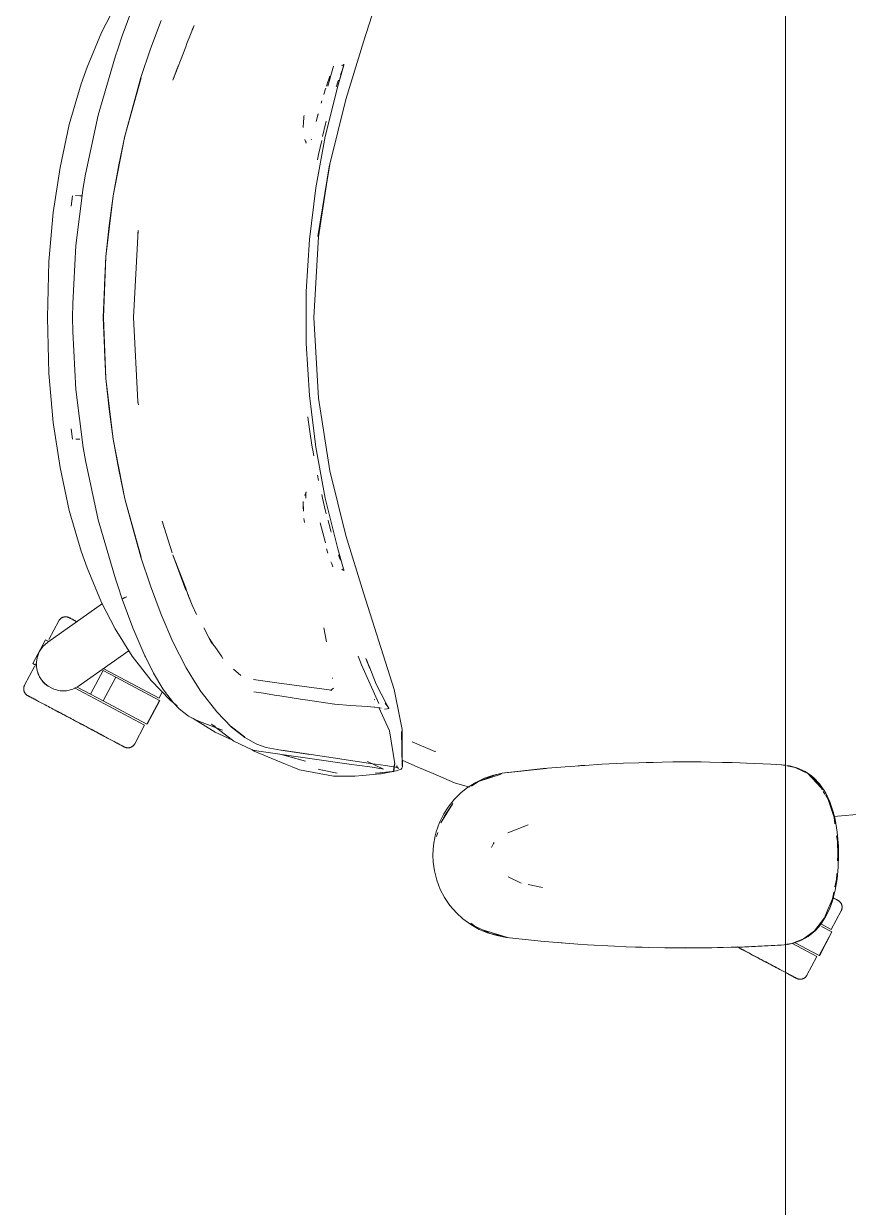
# Model space of a CAD drawing. Header units: millimetres. Extents: x 155927 to 295199, y -4084 to 97293.
# Drawn here: x 221388 to 221818, y 32719 to 33335 of the extents above; entities that cross this region are included whole.
import ezdxf

# ---------------------------------------------------------------- set-up
doc = ezdxf.new("R2010")
doc.units = ezdxf.units.MM
doc.header["$MEASUREMENT"] = 0
doc.layers.add('G-IMPT', color=8, linetype='CONTINUOUS', lineweight=9)
doc.layers.add('I-FURN', color=8, linetype='CONTINUOUS', lineweight=9)

msp = doc.modelspace()

# ---------------------------------------------------------------- linework, layer by layer
at = {"layer": 'G-IMPT'}
for p, q in [((221565.24, 33325.7), (221581.23, 33375.94)), ((221428.76, 33330.58), (221435.86, 33344.36)), ((221439.57, 33328.79), (221445.17, 33343.86)), ((221454.34, 33322.01), (221459.8, 33336.89)), ((221473.31, 33324.93), (221477.03, 33334.26)), ((221477.03, 33334.26), (221476.04, 33332.01)), ((221421.25, 33312.61), (221428.76, 33330.58)), ((221439.57, 33328.79), (221437.23, 33321.97)), ((221556.05, 33295.72), (221565.24, 33325.7)), ((221436.04, 33318.36), (221437.23, 33321.97)), ((221454.34, 33322.01), (221449.34, 33307.1)), ((221465.93, 33305.76), (221472.65, 33323.2)), ((221472.65, 33323.2), (221473.31, 33324.93)), ((221436.04, 33318.36), (221427.1, 33287.53)), ((221551.82, 33302.68), (221555.09, 33313.9)), ((221551.82, 33302.68), (221554.94, 33313.5)), ((221554, 33313.36), (221554.61, 33313.74)), ((221554, 33313.36), (221554.21, 33313.51)), ((221554.89, 33313.21), (221554.94, 33313.5)), ((221555.09, 33313.9), (221554.96, 33314.14)), ((221421.25, 33312.61), (221418.17, 33303.88)), ((221465.93, 33305.76), (221468.66, 33313.19)), ((221546.63, 33302.67), (221549.67, 33313.1)), ((221547.75, 33307.85), (221546.99, 33305.69)), ((221551.82, 33302.68), (221554.89, 33313.21)), ((221553.2, 33308.45), (221553.55, 33309.42)), ((221553.55, 33309.42), (221553.95, 33310.49)), ((221418.17, 33303.88), (221412, 33282.63)), ((221440.95, 33276.6), (221449.34, 33307.1)), ((221440.95, 33276.6), (221449.38, 33307.01)), ((221445.61, 33293.84), (221449.38, 33307.01)), ((221545.28, 33276.36), (221551.82, 33302.68)), ((221545.59, 33301.53), (221545.34, 33300.75)), ((221546.74, 33304.97), (221545.97, 33302.67)), ((221546.74, 33304.97), (221546.99, 33305.69)), ((221551.2, 33302.67), (221551.05, 33302.22)), ((221551.2, 33302.67), (221551.93, 33304.9)), ((221552.22, 33305.7), (221551.93, 33304.9)), ((221543.56, 33294.96), (221543.23, 33293.85)), ((221545.34, 33300.75), (221544.55, 33298.26)), ((221556.05, 33295.72), (221547.74, 33262.04)), ((221445.61, 33293.84), (221440.95, 33276.6)), ((221412, 33282.63), (221407.19, 33260.27)), ((221420.43, 33256.74), (221427.1, 33287.53)), ((221533.96, 33283.11), (221533.86, 33281.74)), ((221533.96, 33283.11), (221534.23, 33286.82)), ((221534.23, 33286.82), (221534.27, 33287.3)), ((221541.65, 33288.17), (221540.66, 33284.31)), ((221541.65, 33288.17), (221541.26, 33286.65)), ((221543.96, 33276.34), (221545.51, 33283.09)), ((221545.51, 33283.09), (221545.85, 33284.38)), ((221434.78, 33245.47), (221440.99, 33276.71)), ((221440.99, 33276.71), (221434.78, 33245.55)), ((221440.95, 33276.6), (221437.88, 33261.58)), ((221533.85, 33281.04), (221533.86, 33281.74)), ((221545.28, 33276.36), (221540.34, 33249.69)), ((221535.39, 33272.95), (221534.7, 33274.9)), ((221535.39, 33272.95), (221535.17, 33274)), ((221538.06, 33274.63), (221538.19, 33274.96)), ((221538.08, 33274.63), (221538.19, 33274.96)), ((221541.8, 33266.95), (221543.5, 33274.37)), ((221541.33, 33264.31), (221541.8, 33266.95)), ((221403.69, 33236.85), (221407.19, 33260.27)), ((221434.78, 33245.47), (221437.88, 33261.58)), ((221547.74, 33262.04), (221541.48, 33224.3)), ((221541.48, 33224.3), (221547.48, 33261.66)), ((221541.74, 33224.13), (221547.48, 33261.66)), ((221419.24, 33249.82), (221420.43, 33256.74)), ((221413.6, 33245.55), (221412.95, 33240.14)), ((221415.36, 33245.59), (221417.45, 33245.51)), ((221415.36, 33245.59), (221415.47, 33245.58)), ((221415.43, 33219.65), (221419.24, 33249.82)), ((221418.69, 33245.47), (221417.45, 33245.51)), ((221430.96, 33213.96), (221434.78, 33245.55)), ((221430.99, 33213.92), (221434.78, 33245.47)), ((221432.83, 33229.99), (221434.78, 33245.47)), ((221540.34, 33249.69), (221537.05, 33222.77)), ((221413.51, 33243.91), (221412.95, 33240.14)), ((221401.43, 33211.28), (221403.69, 33236.85)), ((221432.83, 33229.99), (221430.99, 33213.92)), ((221445.45, 33182.14), (221447.95, 33227.48)), ((221447.95, 33227.48), (221447.72, 33225.87)), ((221447.72, 33225.87), (221447.95, 33227.17)), ((221448, 33227.42), (221447.95, 33227.17)), ((221535.39, 33195.7), (221537.05, 33222.77)), ((221541.74, 33224.13), (221539.39, 33182.14)), ((221413.82, 33189.45), (221415.43, 33219.65)), ((221400.58, 33182.14), (221401.43, 33211.28)), ((221429.62, 33182.14), (221430.96, 33213.96)), ((221430.99, 33213.92), (221429.85, 33182.14)), ((221430.99, 33213.92), (221430.32, 33199.02)), ((221430.32, 33199.02), (221429.85, 33182.14)), ((221535.39, 33168.58), (221535.39, 33195.7)), ((221413.82, 33189.45), (221413.72, 33182.14)), ((221401.43, 33153), (221400.58, 33182.14)), ((221413.82, 33174.83), (221413.72, 33182.14)), ((221430.96, 33150.32), (221429.62, 33182.14)), ((221430.32, 33165.26), (221429.85, 33182.14)), ((221430.99, 33150.36), (221429.85, 33182.14)), ((221445.39, 33182.14), (221447.72, 33138.41)), ((221445.45, 33182.14), (221447.72, 33138.41)), ((221541.74, 33140.15), (221539.39, 33182.14)), ((221413.82, 33174.83), (221415.43, 33144.62)), ((221535.39, 33168.58), (221537.05, 33141.51)), ((221430.32, 33165.26), (221430.99, 33150.36)), ((221403.69, 33127.43), (221401.43, 33153)), ((221430.96, 33150.32), (221434.78, 33118.73)), ((221430.99, 33150.36), (221434.78, 33118.81)), ((221430.99, 33150.36), (221432.83, 33134.29)), ((221415.43, 33144.62), (221419.24, 33114.45)), ((221540.34, 33114.59), (221537.05, 33141.51)), ((221447.72, 33138.41), (221447.98, 33136.63)), ((221447.72, 33138.41), (221447.95, 33137.11)), ((221448, 33136.86), (221447.95, 33137.11)), ((221547.74, 33102.24), (221541.74, 33140.15)), ((221434.78, 33118.81), (221432.83, 33134.29)), ((221536.43, 33128.74), (221536.25, 33130.4)), ((221537.72, 33120.22), (221536.43, 33128.74)), ((221407.19, 33104.01), (221403.69, 33127.43)), ((221413.6, 33118.72), (221412.95, 33124.14)), ((221417.45, 33118.77), (221415.36, 33118.69)), ((221415.36, 33118.69), (221415.47, 33118.69)), ((221440.95, 33087.68), (221434.78, 33118.81)), ((221434.78, 33118.81), (221437.88, 33102.7)), ((221440.95, 33087.68), (221434.78, 33118.73)), ((221537.72, 33120.22), (221538.57, 33114.59)), ((221419.24, 33114.45), (221420.43, 33107.53)), ((221538.57, 33114.59), (221538.82, 33112.97)), ((221539.37, 33110.06), (221538.82, 33112.97)), ((221545.28, 33087.92), (221540.34, 33114.59)), ((221412, 33081.64), (221407.19, 33104.01)), ((221427.1, 33076.74), (221420.43, 33107.53)), ((221440.95, 33087.68), (221437.88, 33102.7)), ((221541.3, 33099.96), (221541.84, 33097.14)), ((221547.74, 33102.24), (221556.05, 33068.55)), ((221535.39, 33091.33), (221534.7, 33089.38)), ((221535.17, 33090.28), (221535.39, 33091.33)), ((221445.61, 33070.44), (221440.95, 33087.68)), ((221440.95, 33087.68), (221449.34, 33057.18)), ((221440.95, 33087.68), (221449.38, 33057.27)), ((221533.85, 33086.27), (221533.94, 33081.21)), ((221533.85, 33086.27), (221533.86, 33083.49)), ((221535.13, 33088.11), (221535.14, 33087.97)), ((221535.17, 33090.28), (221535.14, 33087.97)), ((221543.5, 33089.91), (221543.96, 33087.94)), ((221545.51, 33081.18), (221543.96, 33087.94)), ((221545.28, 33087.92), (221551.82, 33061.6)), ((221418.17, 33060.4), (221412, 33081.64)), ((221533.94, 33081.21), (221533.86, 33083.49)), ((221545.51, 33081.18), (221545.84, 33079.89)), ((221427.1, 33076.74), (221436.04, 33045.92)), ((221460.4, 33076), (221461.48, 33072.56)), ((221460.4, 33076), (221465.66, 33059.51)), ((221534.25, 33077.42), (221534.47, 33075.33)), ((221545.54, 33064.7), (221542.61, 33075.17)), ((221546.81, 33076.17), (221546.76, 33076.35)), ((221547.13, 33075.03), (221546.81, 33076.17)), ((221547.13, 33075.03), (221548.24, 33071.03)), ((221445.61, 33070.44), (221449.38, 33057.27)), ((221548.24, 33071.03), (221548.45, 33070.34)), ((221565.24, 33038.58), (221556.05, 33068.55)), ((221545.98, 33061.61), (221546.71, 33059.4)), ((221551.82, 33061.6), (221554.9, 33051.17)), ((221418.17, 33060.4), (221421.25, 33051.67)), ((221449.34, 33057.18), (221454.34, 33042.27)), ((221465.93, 33058.52), (221472.75, 33040.12)), ((221465.93, 33058.52), (221472.65, 33041.08)), ((221548.7, 33053.85), (221548.32, 33054.86)), ((221552.98, 33056.4), (221552.24, 33058.5)), ((221552.98, 33056.4), (221553.23, 33055.75)), ((221421.25, 33051.67), (221428.76, 33033.69)), ((221548.7, 33053.85), (221549.31, 33052.19)), ((221554, 33050.92), (221554.21, 33050.77)), ((221554, 33050.92), (221554.61, 33050.53)), ((221554.96, 33050.9), (221554.9, 33051.17)), ((221555.04, 33050.61), (221554.96, 33050.9)), ((221555.01, 33050.15), (221555.09, 33050.38)), ((221555.09, 33050.38), (221555.04, 33050.61)), ((221436.04, 33045.92), (221437.23, 33042.31)), ((221439.64, 33035.38), (221437.23, 33042.31)), ((221459.8, 33027.39), (221454.34, 33042.27)), ((221440.87, 33036.16), (221440.04, 33035.78)), ((221440.22, 33035.88), (221440.04, 33035.78)), ((221440.87, 33036.16), (221440.22, 33035.88)), ((221440.87, 33036.16), (221441.93, 33036.59)), ((221440.87, 33036.16), (221441.33, 33036.36)), ((221441.93, 33036.59), (221441.33, 33036.36)), ((221472.65, 33041.08), (221473.31, 33039.35)), ((221476.04, 33032.27), (221473.31, 33039.35)), ((221476.04, 33032.27), (221473.73, 33037.71)), ((221565.24, 33038.58), (221581.23, 32988.34)), ((221435.86, 33019.92), (221428.76, 33033.69)), ((221439.6, 33035.38), (221439.64, 33035.51)), ((221445.17, 33020.42), (221439.6, 33035.38)), ((221439.64, 33035.51), (221440.04, 33035.78)), ((221439.64, 33035.51), (221439.65, 33035.56)), ((221439.64, 33035.51), (221439.64, 33035.38)), ((221440.04, 33035.78), (221439.65, 33035.56)), ((221478.23, 33027.42), (221476.04, 33032.27)), ((221459.8, 33027.39), (221465.98, 33013.16)), ((221444.83, 33005.62), (221435.86, 33019.92)), ((221446.65, 33016.74), (221445.17, 33020.42)), ((221482.1, 33020.38), (221486.29, 33012.27)), ((221544.51, 33020.47), (221545.93, 33013.21)), ((221451.43, 33005.78), (221446.65, 33016.74)), ((221469.37, 33006.43), (221465.98, 33013.16)), ((221484.79, 33015.05), (221487.34, 33011.29)), ((221484.79, 33015.05), (221486.29, 33012.27)), ((221487.34, 33011.29), (221487.74, 33010.71)), ((221444.83, 33005.62), (221454.64, 32993.02)), ((221451.65, 33005.33), (221451.43, 33005.78)), ((221451.43, 33005.78), (221455.95, 32996.73)), ((221451.43, 33005.78), (221455.65, 32997.32)), ((221451.65, 33005.33), (221455.95, 32996.73)), ((221469.37, 33006.43), (221472.94, 32999.64)), ((221487.74, 33010.71), (221491.23, 33005.58)), ((221491.23, 33005.58), (221491.98, 33004.48)), ((221562.51, 33005.74), (221564.25, 33001.16)), ((221476.71, 32993.42), (221472.94, 32999.64)), ((221497.51, 32998.95), (221501.41, 32995.61)), ((221564.25, 33001.16), (221573.17, 32981)), ((221568.55, 32999.52), (221566.53, 33004.42)), ((221566.53, 33004.42), (221568.55, 32999.32)), ((221568.55, 32999.32), (221566.76, 33003.85)), ((221571.8, 32991.05), (221568.55, 32999.52)), ((221464.59, 32982.73), (221454.64, 32993.02)), ((221455.95, 32996.73), (221455.65, 32997.32)), ((221455.95, 32996.73), (221460.69, 32988.73)), ((221476.71, 32993.42), (221480.59, 32987.32)), ((221521.36, 32991.67), (221508, 32993.45)), ((221508, 32993.45), (221508.48, 32993.3)), ((221549.19, 32993.99), (221549.15, 32994.34)), ((221461.55, 32987.44), (221460.69, 32988.73)), ((221466.26, 32981.31), (221461.55, 32987.44)), ((221480.76, 32987.06), (221480.59, 32987.32)), ((221488.78, 32976.63), (221480.76, 32987.06)), ((221513.17, 32986.31), (221508.1, 32987.06)), ((221521.36, 32991.67), (221548.69, 32987.93)), ((221549.55, 32989.04), (221547.98, 32987.8)), ((221548.2, 32987.84), (221548.43, 32987.88)), ((221548.69, 32987.93), (221548.43, 32987.88)), ((221571.8, 32991.05), (221577.08, 32980.95)), ((221581.23, 32988.34), (221585.42, 32967.38)), ((221468.27, 32979.73), (221464.59, 32982.73)), ((221466.26, 32981.31), (221469.16, 32978.28)), ((221513.17, 32986.31), (221520.01, 32985.25)), ((221520.01, 32985.25), (221521.67, 32984.99)), ((221533.44, 32983.12), (221521.67, 32984.99)), ((221534.99, 32982.87), (221533.44, 32983.12)), ((221550.21, 32980.67), (221534.99, 32982.87)), ((221550.21, 32980.67), (221550.29, 32980.65)), ((221550.29, 32980.65), (221558.53, 32980.04)), ((221570.8, 32983.17), (221571.23, 32982.9)), ((221578.43, 32978.49), (221576.59, 32981.19)), ((221578.43, 32978.49), (221577.08, 32980.95)), ((221474.02, 32974.42), (221469.16, 32978.28)), ((221475.16, 32973.81), (221474.02, 32974.42)), ((221496.51, 32968.72), (221488.78, 32976.63)), ((221567.37, 32979.4), (221558.53, 32980.04)), ((221567.37, 32979.4), (221570.78, 32979.15)), ((221571.15, 32979.11), (221570.78, 32979.15)), ((221571.15, 32979.11), (221573.61, 32978.82)), ((221578.79, 32966.68), (221573.21, 32978.97)), ((221573.61, 32978.82), (221573.68, 32978.8)), ((221574.45, 32978.52), (221573.68, 32978.8)), ((221576.19, 32978.05), (221577.71, 32978.21)), ((221577.71, 32978.21), (221578.4, 32978.36)), ((221578.4, 32978.36), (221578.43, 32978.49)), ((221578.43, 32978.49), (221578.46, 32978.66)), ((221475.16, 32973.81), (221477.6, 32972.63)), ((221476.52, 32973.11), (221475.75, 32973.61)), ((221476.52, 32973.11), (221487.96, 32965.99)), ((221477.6, 32972.63), (221479.82, 32971.56)), ((221491.73, 32967.05), (221479.82, 32971.56)), ((221486.07, 32970.28), (221497.73, 32961.37)), ((221486.07, 32970.28), (221488.03, 32969.17)), ((221503.25, 32963.63), (221496.3, 32969.03)), ((221496.3, 32969.03), (221499.88, 32966.22)), ((221496.51, 32968.72), (221503.48, 32963.31)), ((221487.96, 32965.99), (221496.59, 32962.01)), ((221503.25, 32963.63), (221499.88, 32966.22)), ((221503.48, 32963.31), (221509.31, 32960.02)), ((221578.79, 32966.68), (221581.51, 32949.64)), ((221584.98, 32966.49), (221585.56, 32948.05)), ((221584.98, 32966.49), (221585.46, 32948.51)), ((221585.42, 32967.38), (221585.46, 32948.51)), ((221497.73, 32961.37), (221504.3, 32958.3)), ((221504.3, 32958.3), (221507.67, 32956.73)), ((221507.05, 32957.02), (221508.22, 32956.25)), ((221510.66, 32956.09), (221507.67, 32956.73)), ((221508.22, 32956.25), (221524.67, 32949.45)), ((221509.74, 32959.8), (221509.31, 32960.02)), ((221509.74, 32959.8), (221514.53, 32958.05)), ((221557.87, 32949.41), (221510.66, 32956.09)), ((221514.53, 32958.05), (221522.2, 32956.75)), ((221537.36, 32954.45), (221522.2, 32956.75)), ((221537.36, 32954.45), (221522.77, 32956.68)), ((221537.96, 32954.36), (221522.77, 32956.68)), ((221590.56, 32960.95), (221602.42, 32956.03)), ((221602.69, 32955.92), (221602.42, 32956.03)), ((221535.08, 32950.96), (221523.09, 32954.21)), ((221535.08, 32950.96), (221523.19, 32954.32)), ((221537.96, 32954.36), (221568.84, 32949.8)), ((221567.29, 32950.79), (221575.72, 32946.78)), ((221568.84, 32949.8), (221576.69, 32948.69)), ((221580.82, 32946.05), (221581.51, 32949.64)), ((221580.82, 32946.05), (221581.44, 32949.6)), ((221581.44, 32949.6), (221581.06, 32945.64)), ((221593.63, 32947.92), (221585.46, 32951.49)), ((221700.72, 32949.89), (221689.41, 32949.35)), ((221700.72, 32949.89), (221708.6, 32950.18)), ((221720.9, 32950.48), (221708.6, 32950.18)), ((221712.47, 32950.26), (221714.13, 32950.34)), ((221714.13, 32950.34), (221716.2, 32950.34)), ((221720.9, 32950.48), (221726.37, 32950.55)), ((221741.09, 32950.56), (221726.37, 32950.55)), ((221745.6, 32950.5), (221741.09, 32950.56)), ((221745.6, 32950.5), (221761.27, 32950.13)), ((221752.32, 32950.33), (221754.54, 32950.33)), ((221757.22, 32950.21), (221754.54, 32950.33)), ((221761.27, 32950.13), (221764.81, 32950)), ((221777.37, 32949.39), (221764.81, 32950)), ((221524.67, 32949.45), (221528.04, 32948.06)), ((221531.9, 32946.47), (221528.04, 32948.06)), ((221549.6, 32943.23), (221531.9, 32946.47)), ((221542.15, 32946.68), (221541.58, 32946.84)), ((221551.46, 32944.64), (221542.15, 32946.68)), ((221557.87, 32949.41), (221568.54, 32947.97)), ((221564.69, 32943.54), (221560.73, 32943.2)), ((221564.69, 32943.54), (221574.01, 32944.35)), ((221569.83, 32947.76), (221568.54, 32947.97)), ((221574.86, 32946.93), (221569.83, 32947.76)), ((221573.84, 32944.87), (221571.25, 32944.65)), ((221573.84, 32944.87), (221578.53, 32945.38)), ((221574.01, 32944.35), (221574.48, 32944.39)), ((221578.73, 32945.2), (221574.48, 32944.39)), ((221575.72, 32946.78), (221574.86, 32946.93)), ((221582.96, 32947.58), (221576.69, 32948.69)), ((221579.15, 32945.46), (221578.53, 32945.38)), ((221578.73, 32945.2), (221581.06, 32945.64)), ((221579.15, 32945.46), (221582.42, 32945.99)), ((221582.34, 32947.75), (221583.44, 32947.19)), ((221582.34, 32947.75), (221582.96, 32947.58)), ((221582.42, 32945.99), (221584.29, 32946.54)), ((221582.61, 32948.13), (221582.53, 32948.63)), ((221582.61, 32948.13), (221582.93, 32947.59)), ((221582.93, 32947.59), (221583.44, 32947.19)), ((221584.82, 32946.87), (221584.29, 32946.54)), ((221584.82, 32946.87), (221585.2, 32947.36)), ((221585.59, 32947.93), (221585.2, 32947.36)), ((221585.59, 32947.93), (221585.4, 32948.8)), ((221585.4, 32948.8), (221585.43, 32948.69)), ((221585.46, 32948.51), (221585.43, 32948.69)), ((221585.56, 32948.05), (221585.46, 32948.51)), ((221601.46, 32944.5), (221593.63, 32947.92)), ((221612.58, 32939.64), (221601.46, 32944.5)), ((221625.07, 32940.32), (221636.92, 32944.14)), ((221634.29, 32943.93), (221626.11, 32940.73)), ((221627.77, 32941.22), (221636.92, 32944.14)), ((221628.32, 32942.12), (221632.46, 32943.57)), ((221637.42, 32944.72), (221632.46, 32943.57)), ((221637.34, 32944.51), (221634.29, 32943.93)), ((221637.42, 32944.72), (221660.37, 32947.18)), ((221637.42, 32944.72), (221658.86, 32947.07)), ((221637.42, 32944.72), (221640.24, 32945.05)), ((221660.37, 32947.18), (221640.24, 32945.05)), ((221658.86, 32947.07), (221670.25, 32948.06)), ((221680.54, 32948.79), (221670.25, 32948.06)), ((221678.5, 32948.65), (221677.08, 32948.52)), ((221678.5, 32948.65), (221680.4, 32948.74)), ((221680.54, 32948.79), (221689.41, 32949.35)), ((221777.37, 32949.39), (221783.04, 32949.1)), ((221785.11, 32948.67), (221782.81, 32949.1)), ((221783.04, 32949.1), (221785.11, 32948.84)), ((221785.74, 32948.77), (221787.05, 32948.6)), ((221790.16, 32947.73), (221785.74, 32948.56)), ((221787.05, 32948.6), (221791, 32947.54)), ((221794.42, 32945.63), (221790.16, 32947.73)), ((221795.33, 32945.55), (221791, 32947.54)), ((221794.42, 32945.63), (221796.65, 32944.53)), ((221795.33, 32945.55), (221798.55, 32943.35)), ((221796.65, 32944.53), (221799.07, 32942.29)), ((221803.56, 32937.13), (221796.65, 32944.53)), ((221802.36, 32939.22), (221796.65, 32944.53)), ((221799.87, 32942.21), (221798.55, 32943.35)), ((221549.6, 32943.23), (221556.56, 32943.2)), ((221560.73, 32943.2), (221556.56, 32943.2)), ((221612.58, 32939.64), (221620.4, 32937.39)), ((221616.11, 32934.58), (221619.42, 32937.2)), ((221623.74, 32939.93), (221619.42, 32937.2)), ((221625.07, 32940.32), (221621.49, 32937.9)), ((221623.74, 32939.93), (221628.32, 32942.12)), ((221625.07, 32940.32), (221627.77, 32941.22)), ((221802.14, 32938.76), (221799.07, 32942.29)), ((221799.87, 32942.21), (221802.73, 32939.17)), ((221803.56, 32937.13), (221802.28, 32938.6)), ((221804.25, 32936.07), (221802.36, 32939.22)), ((221802.73, 32939.17), (221805.18, 32935.71)), ((221612.51, 32931.03), (221609.32, 32927.05)), ((221612.51, 32931.03), (221616.11, 32934.58)), ((221805.58, 32933.84), (221804.75, 32935.22)), ((221805.98, 32934.34), (221805.18, 32935.71)), ((221807.33, 32930.92), (221805.86, 32933.37)), ((221808.19, 32929.7), (221805.98, 32934.34)), ((221605.46, 32918.9), (221611.78, 32928.85)), ((221607.05, 32923.5), (221609.32, 32927.05)), ((221607.62, 32922.57), (221611.78, 32928.85)), ((221810.36, 32921.53), (221807.33, 32930.92)), ((221809.93, 32924.61), (221808.19, 32929.7)), ((221604.81, 32918.99), (221603.1, 32914.22)), ((221604.81, 32918.99), (221607.05, 32923.5)), ((221605.46, 32918.9), (221607.62, 32922.57)), ((221809.93, 32924.61), (221810.91, 32920.69)), ((221810.22, 32922.15), (221826.1, 32923.59)), ((221810.82, 32918.24), (221810.36, 32921.53)), ((221810.91, 32920.69), (221812.02, 32913.93)), ((221602.53, 32912.09), (221603.1, 32914.22)), ((221603.9, 32913.78), (221603.28, 32911.75)), ((221650.94, 32917.82), (221640.51, 32913.68)), ((221812.6, 32906.61), (221812.02, 32913.93)), ((221601.36, 32902.1), (221601.65, 32907.14)), ((221601.65, 32907.14), (221602.53, 32912.09)), ((221631.97, 32905.93), (221632.99, 32908.15)), ((221632.99, 32908.15), (221632.94, 32908.07)), ((221632.99, 32908.15), (221633.28, 32908.6)), ((221812.08, 32909.27), (221811.69, 32912.05)), ((221812.08, 32909.27), (221812.31, 32902.1)), ((221812.6, 32906.61), (221812.69, 32902.1)), ((221601.36, 32902.1), (221601.53, 32898.26)), ((221812.12, 32898.99), (221812.31, 32902.1)), ((221812.69, 32902.1), (221812.51, 32895.77)), ((221602.18, 32893.74), (221601.53, 32898.26)), ((221811.94, 32889.62), (221812.51, 32895.77)), ((221602.18, 32893.74), (221603.44, 32888.88)), ((221605.27, 32884.16), (221603.44, 32888.88)), ((221640.61, 32890.73), (221647.39, 32887.46)), ((221810.76, 32885.53), (221811.53, 32889.28)), ((221811.94, 32889.62), (221810.94, 32883.68)), ((221811.53, 32889.28), (221811.72, 32892.48)), ((221607.46, 32880), (221605.27, 32884.16)), ((221658.44, 32885.12), (221651, 32886.69)), ((221809.49, 32879.32), (221810.2, 32882.78)), ((221809.51, 32878.2), (221810.94, 32883.68)), ((221607.46, 32880), (221610.29, 32875.83)), ((221610.29, 32875.83), (221613.62, 32872)), ((221809.49, 32879.32), (221807.16, 32873.69)), ((221809.51, 32878.2), (221807.93, 32873.87)), ((221617.05, 32868.83), (221613.62, 32872)), ((221800.1, 32862.51), (221805.32, 32869.3)), ((221805.94, 32869.8), (221803.29, 32865.75)), ((221805.32, 32869.3), (221807.16, 32873.69)), ((221805.94, 32869.8), (221807.93, 32873.87)), ((221617.05, 32868.83), (221621.14, 32865.84)), ((221621.09, 32866.53), (221623.2, 32864.93)), ((221625.58, 32863.32), (221621.14, 32865.84)), ((221631.27, 32861.2), (221623.2, 32864.93)), ((221625.58, 32863.32), (221629.82, 32861.51)), ((221803.29, 32865.75), (221800.62, 32862.71)), ((221640.24, 32859.15), (221627.77, 32862.98)), ((221627.77, 32862.98), (221636.92, 32860.07)), ((221629.82, 32861.51), (221634.68, 32860.05)), ((221631.27, 32861.2), (221639.67, 32859.28)), ((221639.72, 32859.15), (221634.68, 32860.05)), ((221640.24, 32859.15), (221636.92, 32860.07)), ((221657.65, 32857.25), (221639.72, 32859.15)), ((221661.78, 32856.9), (221657.65, 32857.25)), ((221788.28, 32855.93), (221794.48, 32858.34)), ((221793.45, 32857.67), (221789.81, 32856.28)), ((221793.45, 32857.67), (221796.88, 32859.63)), ((221794.48, 32858.34), (221800.1, 32862.51)), ((221796.88, 32859.63), (221800.62, 32862.71)), ((221676.84, 32855.65), (221661.78, 32856.9)), ((221668.65, 32856.3), (221666.98, 32856.47)), ((221676.84, 32855.65), (221681.92, 32855.33)), ((221681.92, 32855.33), (221696.06, 32854.52)), ((221702.09, 32854.26), (221696.06, 32854.52)), ((221702.09, 32854.26), (221713.85, 32853.88)), ((221706.97, 32854.12), (221708.91, 32854.01)), ((221708.91, 32854.01), (221710.4, 32854)), ((221722.26, 32853.71), (221713.85, 32853.88)), ((221722.26, 32853.71), (221752.28, 32853.83)), ((221722.26, 32853.71), (221742.45, 32853.66)), ((221722.26, 32853.71), (221733.06, 32853.62)), ((221752.28, 32853.83), (221733.06, 32853.62)), ((221742.45, 32853.66), (221763.84, 32854.17)), ((221742.45, 32853.66), (221762.64, 32854.13)), ((221742.45, 32853.66), (221752.28, 32853.83)), ((221742.45, 32853.7), (221744.49, 32853.68)), ((221744.49, 32853.68), (221746.69, 32853.77)), ((221752.28, 32853.83), (221763.84, 32854.17)), ((221762.64, 32854.13), (221784.42, 32855.22)), ((221762.64, 32854.13), (221782.81, 32855.1)), ((221763.84, 32854.17), (221762.64, 32854.13)), ((221763.84, 32854.17), (221784.42, 32855.22)), ((221784.42, 32855.22), (221782.81, 32855.1)), ((221784.42, 32855.22), (221786.07, 32855.47)), ((221788.28, 32855.93), (221785.74, 32855.55)), ((221788.46, 32855.91), (221786.07, 32855.47)), ((221788.46, 32855.91), (221789.81, 32856.28))]:
    msp.add_line(p, q, dxfattribs=at)
at = {"layer": 'I-FURN'}
for p, q in [((221785.11, 34226.57), (221785.11, 32626.57)), ((221785.11, 32626.57), (221785.11, 34226.57)), ((221400.8, 33013), (221429.39, 33033.02)), ((221406.54, 33024.05), (221401.39, 33014.36)), ((221406.54, 33024.05), (221406.62, 33024.19)), ((221406.62, 33024.19), (221406.7, 33024.32)), ((221406.7, 33024.32), (221406.79, 33024.46)), ((221406.79, 33024.46), (221406.89, 33024.59)), ((221406.89, 33024.59), (221406.99, 33024.72)), ((221406.99, 33024.72), (221407.09, 33024.84)), ((221407.09, 33024.84), (221407.2, 33024.96)), ((221407.2, 33024.96), (221407.32, 33025.07)), ((221407.32, 33025.07), (221407.43, 33025.18)), ((221407.43, 33025.18), (221407.56, 33025.28)), ((221407.56, 33025.28), (221407.68, 33025.38)), ((221407.68, 33025.38), (221407.82, 33025.48)), ((221407.82, 33025.48), (221407.95, 33025.56)), ((221407.95, 33025.56), (221408.09, 33025.65)), ((221408.09, 33025.65), (221408.23, 33025.73)), ((221408.23, 33025.73), (221408.37, 33025.8)), ((221408.37, 33025.8), (221408.52, 33025.86)), ((221408.52, 33025.86), (221408.67, 33025.92)), ((221408.67, 33025.92), (221408.82, 33025.98)), ((221408.82, 33025.98), (221408.98, 33026.03)), ((221408.98, 33026.03), (221409.13, 33026.07)), ((221409.13, 33026.07), (221409.29, 33026.1)), ((221409.29, 33026.1), (221409.45, 33026.13)), ((221409.45, 33026.13), (221409.61, 33026.15)), ((221409.61, 33026.15), (221409.77, 33026.17)), ((221409.77, 33026.17), (221409.93, 33026.18)), ((221409.93, 33026.18), (221410.09, 33026.18)), ((221410.09, 33026.18), (221410.25, 33026.18)), ((221410.25, 33026.18), (221410.41, 33026.17)), ((221410.41, 33026.17), (221410.57, 33026.16)), ((221410.57, 33026.16), (221410.73, 33026.13)), ((221410.73, 33026.13), (221410.89, 33026.11)), ((221410.89, 33026.11), (221411.05, 33026.07)), ((221411.05, 33026.07), (221411.2, 33026.03)), ((221411.2, 33026.03), (221411.36, 33025.98)), ((221411.36, 33025.98), (221411.51, 33025.93)), ((221411.51, 33025.93), (221411.66, 33025.87)), ((221411.66, 33025.87), (221411.81, 33025.8)), ((221411.81, 33025.8), (221411.95, 33025.73)), ((221411.95, 33025.73), (221411.99, 33025.71)), ((221411.99, 33025.71), (221412.01, 33025.7)), ((221412, 33025.71), (221411.99, 33025.71)), ((221412.04, 33025.69), (221412, 33025.71)), ((221412.01, 33025.7), (221412.07, 33025.67)), ((221412.12, 33025.64), (221412.04, 33025.69)), ((221412.07, 33025.67), (221412.17, 33025.62)), ((221412.24, 33025.58), (221412.12, 33025.64)), ((221412.17, 33025.62), (221412.31, 33025.54)), ((221412.4, 33025.49), (221412.24, 33025.58)), ((221412.31, 33025.54), (221412.49, 33025.45)), ((221412.6, 33025.39), (221412.4, 33025.49)), ((221412.49, 33025.45), (221412.71, 33025.33)), ((221412.85, 33025.26), (221412.6, 33025.39)), ((221412.71, 33025.33), (221412.97, 33025.19)), ((221413.12, 33025.11), (221412.85, 33025.26)), ((221412.97, 33025.19), (221413.27, 33025.03)), ((221413.44, 33024.94), (221413.12, 33025.11)), ((221413.27, 33025.03), (221413.6, 33024.86)), ((221413.8, 33024.75), (221413.44, 33024.94)), ((221413.6, 33024.86), (221413.97, 33024.66)), ((221414.19, 33024.54), (221413.8, 33024.75)), ((221413.97, 33024.66), (221414.38, 33024.44)), ((221414.62, 33024.31), (221414.19, 33024.54)), ((221414.38, 33024.44), (221414.83, 33024.2)), ((221415.09, 33024.07), (221414.62, 33024.31)), ((221414.83, 33024.2), (221415.31, 33023.95)), ((221415.59, 33023.8), (221415.09, 33024.07)), ((221415.31, 33023.95), (221415.83, 33023.67)), ((221416.12, 33023.52), (221415.59, 33023.8)), ((221399.64, 33014.16), (221393.07, 33001.8)), ((221398.29, 33010.75), (221400.8, 33013)), ((221399.64, 33014.16), (221401.03, 33013.42)), ((221401.03, 33013.42), (221400.95, 33013.46)), ((221395.22, 33004.79), (221396.39, 33007.96)), ((221396.39, 33007.96), (221398.29, 33010.75)), ((221443.28, 33008.58), (221416.85, 32990.07)), ((221393.88, 33000.23), (221388.73, 32990.55)), ((221394.46, 33001.06), (221393.07, 33001.8)), ((221393.88, 33000.23), (221394.25, 33000.03)), ((221394.38, 33001.1), (221394.46, 33001.06)), ((221394.46, 33001.06), (221394.86, 33001.81)), ((221394.83, 33001.44), (221395.22, 33004.79)), ((221395.26, 32998.1), (221394.83, 33001.44)), ((221430.09, 32999.1), (221458.78, 32983.85)), ((221396.48, 32994.95), (221395.26, 32998.1)), ((221398.41, 32992.19), (221396.48, 32994.95)), ((221396.96, 32994.11), (221399.25, 32991.33)), ((221429.62, 32998.22), (221423.04, 32985.86)), ((221429.62, 32998.22), (221436.26, 32994.69)), ((221436.26, 32994.69), (221429.68, 32982.33)), ((221436.26, 32994.69), (221458.97, 32982.61)), ((221388.26, 32988.81), (221388.27, 32988.97)), ((221388.26, 32988.65), (221388.26, 32988.81)), ((221388.26, 32988.49), (221388.26, 32988.65)), ((221388.27, 32988.33), (221388.26, 32988.49)), ((221388.27, 32988.97), (221388.28, 32989.13)), ((221388.29, 32988.16), (221388.27, 32988.33)), ((221388.28, 32989.13), (221388.31, 32989.29)), ((221388.31, 32988.01), (221388.29, 32988.16)), ((221388.31, 32989.29), (221388.34, 32989.45)), ((221388.34, 32987.85), (221388.31, 32988.01)), ((221388.34, 32989.45), (221388.37, 32989.61)), ((221388.37, 32987.69), (221388.34, 32987.85)), ((221388.37, 32989.61), (221388.41, 32989.76)), ((221388.42, 32987.53), (221388.37, 32987.69)), ((221388.41, 32989.76), (221388.46, 32989.92)), ((221388.46, 32987.38), (221388.42, 32987.53)), ((221388.46, 32989.92), (221388.51, 32990.07)), ((221388.52, 32987.23), (221388.46, 32987.38)), ((221388.51, 32990.07), (221388.57, 32990.22)), ((221388.58, 32987.08), (221388.52, 32987.23)), ((221388.57, 32990.22), (221388.64, 32990.36)), ((221388.64, 32986.93), (221388.58, 32987.08)), ((221388.64, 32990.36), (221388.71, 32990.51)), ((221388.72, 32986.79), (221388.64, 32986.93)), ((221388.71, 32990.51), (221388.73, 32990.55)), ((221388.79, 32986.65), (221388.72, 32986.79)), ((221388.88, 32986.51), (221388.79, 32986.65)), ((221388.97, 32986.37), (221388.88, 32986.51)), ((221400.95, 32989.97), (221398.41, 32992.19)), ((221399.25, 32991.33), (221400.67, 32990.17)), ((221403.95, 32988.42), (221400.95, 32989.97)), ((221407.23, 32987.63), (221403.95, 32988.42)), ((221410.6, 32987.66), (221407.23, 32987.63)), ((221413.87, 32988.49), (221410.6, 32987.66)), ((221416.85, 32990.07), (221413.87, 32988.49)), ((221414.66, 32989.18), (221451.27, 32969.72)), ((221423.04, 32985.86), (221416.14, 32989.53)), ((221458.78, 32983.85), (221460.46, 32987)), ((221389.06, 32986.24), (221388.97, 32986.37)), ((221389.16, 32986.12), (221389.06, 32986.24)), ((221389.26, 32985.99), (221389.16, 32986.12)), ((221389.37, 32985.87), (221389.26, 32985.99)), ((221389.48, 32985.76), (221389.37, 32985.87)), ((221389.6, 32985.65), (221389.48, 32985.76)), ((221389.73, 32985.54), (221389.6, 32985.65)), ((221389.85, 32985.44), (221389.73, 32985.54)), ((221389.98, 32985.35), (221389.85, 32985.44)), ((221390.12, 32985.26), (221389.98, 32985.35)), ((221390.25, 32985.18), (221390.12, 32985.26)), ((221390.39, 32985.1), (221390.25, 32985.18)), ((221390.4, 32985.09), (221390.39, 32985.1)), ((221390.39, 32985.1), (221390.41, 32985.09)), ((221390.44, 32985.07), (221390.4, 32985.09)), ((221390.41, 32985.09), (221390.48, 32985.05)), ((221390.52, 32985.03), (221390.44, 32985.07)), ((221390.48, 32985.05), (221390.58, 32985)), ((221390.65, 32984.96), (221390.52, 32985.03)), ((221390.58, 32985), (221390.72, 32984.93)), ((221390.81, 32984.88), (221390.65, 32984.96)), ((221390.72, 32984.93), (221390.9, 32984.83)), ((221391.01, 32984.77), (221390.81, 32984.88)), ((221390.9, 32984.83), (221391.12, 32984.71)), ((221391.25, 32984.64), (221391.01, 32984.77)), ((221391.12, 32984.71), (221391.37, 32984.58)), ((221391.53, 32984.49), (221391.25, 32984.64)), ((221391.37, 32984.58), (221391.67, 32984.42)), ((221391.85, 32984.33), (221391.53, 32984.49)), ((221391.67, 32984.42), (221392.01, 32984.24)), ((221392.2, 32984.14), (221391.85, 32984.33)), ((221392.01, 32984.24), (221392.38, 32984.04)), ((221392.6, 32983.93), (221392.2, 32984.14)), ((221392.38, 32984.04), (221392.79, 32983.82)), ((221393.03, 32983.7), (221392.6, 32983.93)), ((221392.79, 32983.82), (221393.24, 32983.59)), ((221393.49, 32983.45), (221393.03, 32983.7)), ((221393.24, 32983.59), (221393.72, 32983.33)), ((221393.99, 32983.18), (221393.49, 32983.45)), ((221393.72, 32983.33), (221394.23, 32983.06)), ((221394.53, 32982.9), (221393.99, 32983.18)), ((221394.23, 32983.06), (221394.79, 32982.76)), ((221395.1, 32982.6), (221394.53, 32982.9)), ((221394.79, 32982.76), (221395.37, 32982.45)), ((221395.37, 32982.45), (221395.99, 32982.12)), ((221395.99, 32982.12), (221396.63, 32981.78)), ((221396.63, 32981.78), (221397.31, 32981.42)), ((221397.31, 32981.42), (221398.02, 32981.04)), ((221398.02, 32981.04), (221398.75, 32980.65)), ((221398.75, 32980.65), (221399.52, 32980.25)), ((221429.68, 32982.33), (221423.04, 32985.86)), ((221452.39, 32970.25), (221429.68, 32982.33)), ((221458.97, 32982.61), (221452.39, 32970.25)), ((221452.56, 32970.16), (221459.14, 32982.52)), ((221399.52, 32980.25), (221400.3, 32979.83)), ((221400.3, 32979.83), (221401.12, 32979.4)), ((221401.12, 32979.4), (221401.95, 32978.95)), ((221401.95, 32978.95), (221402.81, 32978.5)), ((221402.81, 32978.5), (221403.68, 32978.03)), ((221403.68, 32978.03), (221404.58, 32977.55)), ((221405.07, 32977.29), (221404.17, 32977.78)), ((221404.58, 32977.55), (221405.49, 32977.07)), ((221405.99, 32976.8), (221405.07, 32977.29)), ((221405.49, 32977.07), (221406.42, 32976.57)), ((221406.93, 32976.3), (221405.99, 32976.8)), ((221406.42, 32976.57), (221407.37, 32976.07)), ((221407.88, 32975.8), (221406.93, 32976.3)), ((221407.37, 32976.07), (221408.32, 32975.56)), ((221408.85, 32975.29), (221407.88, 32975.8)), ((221408.32, 32975.56), (221409.29, 32975.05)), ((221409.82, 32974.77), (221408.85, 32975.29)), ((221409.29, 32975.05), (221410.27, 32974.53)), ((221410.8, 32974.25), (221409.82, 32974.77)), ((221410.27, 32974.53), (221411.26, 32974)), ((221411.8, 32973.72), (221410.8, 32974.25)), ((221411.26, 32974), (221412.25, 32973.47)), ((221412.79, 32973.19), (221411.8, 32973.72)), ((221412.25, 32973.47), (221413.25, 32972.94)), ((221413.79, 32972.66), (221412.79, 32973.19)), ((221413.25, 32972.94), (221414.26, 32972.41)), ((221414.8, 32972.12), (221413.79, 32972.66)), ((221414.26, 32972.41), (221415.26, 32971.88)), ((221415.8, 32971.59), (221414.8, 32972.12)), ((221415.26, 32971.88), (221416.27, 32971.34)), ((221416.81, 32971.05), (221415.8, 32971.59)), ((221416.27, 32971.34), (221417.27, 32970.81)), ((221417.81, 32970.52), (221416.81, 32971.05)), ((221417.27, 32970.81), (221418.27, 32970.27)), ((221418.81, 32969.99), (221417.81, 32970.52)), ((221418.27, 32970.27), (221419.27, 32969.74)), ((221419.8, 32969.46), (221418.81, 32969.99)), ((221419.27, 32969.74), (221420.26, 32969.22)), ((221420.79, 32968.94), (221419.8, 32969.46)), ((221420.26, 32969.22), (221421.24, 32968.69)), ((221421.77, 32968.41), (221420.79, 32968.94)), ((221421.24, 32968.69), (221422.22, 32968.18)), ((221422.74, 32967.9), (221421.77, 32968.41)), ((221422.22, 32968.18), (221423.18, 32967.66)), ((221446.12, 32960.03), (221451.27, 32969.72)), ((221423.7, 32967.39), (221422.74, 32967.9)), ((221423.18, 32967.66), (221424.13, 32967.16)), ((221424.64, 32966.89), (221423.7, 32967.39)), ((221424.13, 32967.16), (221425.07, 32966.66)), ((221425.57, 32966.39), (221424.64, 32966.89)), ((221425.07, 32966.66), (221425.99, 32966.17)), ((221426.48, 32965.91), (221425.57, 32966.39)), ((221425.99, 32966.17), (221426.9, 32965.69)), ((221427.38, 32965.43), (221426.48, 32965.91)), ((221426.9, 32965.69), (221427.79, 32965.22)), ((221428.26, 32964.97), (221427.38, 32965.43)), ((221427.79, 32965.22), (221428.65, 32964.75)), ((221429.11, 32964.51), (221428.26, 32964.97)), ((221428.65, 32964.75), (221429.5, 32964.3)), ((221429.95, 32964.07), (221429.11, 32964.51)), ((221429.5, 32964.3), (221430.33, 32963.87)), ((221430.33, 32963.87), (221431.13, 32963.44)), ((221431.13, 32963.44), (221431.9, 32963.03)), ((221431.9, 32963.03), (221432.65, 32962.63)), ((221432.65, 32962.63), (221433.37, 32962.24)), ((221433.37, 32962.24), (221434.07, 32961.88)), ((221434.07, 32961.88), (221434.73, 32961.52)), ((221434.73, 32961.52), (221435.37, 32961.19)), ((221435.37, 32961.19), (221435.97, 32960.87)), ((221436.28, 32960.7), (221435.69, 32961.01)), ((221435.97, 32960.87), (221436.54, 32960.56)), ((221436.83, 32960.41), (221436.28, 32960.7)), ((221436.54, 32960.56), (221437.07, 32960.28)), ((221437.35, 32960.13), (221436.83, 32960.41)), ((221437.07, 32960.28), (221437.57, 32960.01)), ((221437.83, 32959.88), (221437.35, 32960.13)), ((221437.57, 32960.01), (221438.04, 32959.76)), ((221438.27, 32959.64), (221437.83, 32959.88)), ((221438.04, 32959.76), (221438.47, 32959.54)), ((221438.68, 32959.42), (221438.27, 32959.64)), ((221438.47, 32959.54), (221438.86, 32959.33)), ((221439.06, 32959.22), (221438.68, 32959.42)), ((221438.86, 32959.33), (221439.22, 32959.14)), ((221439.39, 32959.04), (221439.06, 32959.22)), ((221439.22, 32959.14), (221439.53, 32958.97)), ((221439.69, 32958.89), (221439.39, 32959.04)), ((221439.53, 32958.97), (221439.81, 32958.82)), ((221439.95, 32958.75), (221439.69, 32958.89)), ((221439.81, 32958.82), (221440.05, 32958.69)), ((221440.17, 32958.63), (221439.95, 32958.75)), ((221440.05, 32958.69), (221440.26, 32958.59)), ((221440.35, 32958.54), (221440.17, 32958.63)), ((221440.26, 32958.59), (221440.42, 32958.5)), ((221440.49, 32958.46), (221440.35, 32958.54)), ((221440.42, 32958.5), (221440.54, 32958.43)), ((221440.59, 32958.41), (221440.49, 32958.46)), ((221440.54, 32958.43), (221440.62, 32958.39)), ((221440.65, 32958.38), (221440.59, 32958.41)), ((221440.62, 32958.39), (221440.66, 32958.37)), ((221440.67, 32958.37), (221440.65, 32958.38)), ((221440.66, 32958.37), (221440.67, 32958.37)), ((221440.71, 32958.35), (221440.67, 32958.37)), ((221440.85, 32958.27), (221440.71, 32958.35)), ((221441, 32958.21), (221440.85, 32958.27)), ((221441.15, 32958.15), (221441, 32958.21)), ((221441.3, 32958.1), (221441.15, 32958.15)), ((221441.46, 32958.05), (221441.3, 32958.1)), ((221441.61, 32958.01), (221441.46, 32958.05)), ((221441.77, 32957.97), (221441.61, 32958.01)), ((221441.93, 32957.94), (221441.77, 32957.97)), ((221442.09, 32957.92), (221441.93, 32957.94)), ((221442.25, 32957.91), (221442.09, 32957.92)), ((221442.41, 32957.9), (221442.25, 32957.91)), ((221442.57, 32957.89), (221442.41, 32957.9)), ((221442.73, 32957.9), (221442.57, 32957.89)), ((221442.89, 32957.91), (221442.73, 32957.9)), ((221443.05, 32957.92), (221442.89, 32957.91)), ((221443.21, 32957.95), (221443.05, 32957.92)), ((221443.37, 32957.98), (221443.21, 32957.95)), ((221443.53, 32958.01), (221443.37, 32957.98)), ((221443.68, 32958.05), (221443.53, 32958.01)), ((221443.84, 32958.1), (221443.68, 32958.05)), ((221443.99, 32958.16), (221443.84, 32958.1)), ((221444.14, 32958.22), (221443.99, 32958.16)), ((221444.29, 32958.28), (221444.14, 32958.22)), ((221444.43, 32958.35), (221444.29, 32958.28)), ((221444.57, 32958.43), (221444.43, 32958.35)), ((221444.71, 32958.51), (221444.57, 32958.43)), ((221444.84, 32958.6), (221444.71, 32958.51)), ((221444.97, 32958.7), (221444.84, 32958.6)), ((221445.1, 32958.8), (221444.97, 32958.7)), ((221445.23, 32958.9), (221445.1, 32958.8)), ((221445.34, 32959.01), (221445.23, 32958.9)), ((221445.46, 32959.12), (221445.34, 32959.01)), ((221445.57, 32959.24), (221445.46, 32959.12)), ((221445.67, 32959.36), (221445.57, 32959.24)), ((221445.77, 32959.49), (221445.67, 32959.36)), ((221445.87, 32959.62), (221445.77, 32959.49)), ((221445.96, 32959.75), (221445.87, 32959.62)), ((221446.04, 32959.89), (221445.96, 32959.75)), ((221446.12, 32960.03), (221446.04, 32959.89)), ((221809.76, 32879.82), (221810.19, 32879.59)), ((221810.41, 32879.48), (221810, 32879.7)), ((221810.19, 32879.59), (221810.59, 32879.38)), ((221810.78, 32879.28), (221810.41, 32879.48)), ((221810.59, 32879.38), (221810.94, 32879.19)), ((221811.12, 32879.1), (221810.78, 32879.28)), ((221810.94, 32879.19), (221811.26, 32879.03)), ((221811.42, 32878.94), (221811.12, 32879.1)), ((221811.26, 32879.03), (221811.54, 32878.88)), ((221811.67, 32878.81), (221811.42, 32878.94)), ((221811.54, 32878.88), (221811.78, 32878.75)), ((221811.89, 32878.69), (221811.67, 32878.81)), ((221811.78, 32878.75), (221811.98, 32878.64)), ((221812.07, 32878.59), (221811.89, 32878.69)), ((221811.98, 32878.64), (221812.14, 32878.56)), ((221812.21, 32878.52), (221812.07, 32878.59)), ((221812.14, 32878.56), (221812.27, 32878.49)), ((221812.31, 32878.46), (221812.21, 32878.52)), ((221812.27, 32878.49), (221812.35, 32878.45)), ((221812.37, 32878.43), (221812.31, 32878.46)), ((221812.35, 32878.45), (221812.39, 32878.43)), ((221812.39, 32878.42), (221812.37, 32878.43)), ((221812.39, 32878.43), (221812.39, 32878.42)), ((221812.39, 32878.42), (221812.54, 32878.34)), ((221812.54, 32878.34), (221812.67, 32878.26)), ((221812.67, 32878.26), (221812.81, 32878.17)), ((221812.81, 32878.17), (221812.94, 32878.08)), ((221812.94, 32878.08), (221813.06, 32877.98)), ((221813.06, 32877.98), (221813.19, 32877.87)), ((221813.19, 32877.87), (221813.3, 32877.76)), ((221813.3, 32877.76), (221813.42, 32877.65)), ((221813.42, 32877.65), (221813.53, 32877.53)), ((221813.53, 32877.53), (221813.63, 32877.4)), ((221813.63, 32877.4), (221813.73, 32877.28)), ((221813.73, 32877.28), (221813.82, 32877.15)), ((221813.82, 32877.15), (221813.91, 32877.01)), ((221813.91, 32877.01), (221814, 32876.87)), ((221814, 32876.87), (221814.07, 32876.73)), ((221814.07, 32876.73), (221814.15, 32876.59)), ((221814.15, 32876.59), (221814.21, 32876.44)), ((221814.21, 32876.44), (221814.27, 32876.29)), ((221814.27, 32876.29), (221814.33, 32876.14)), ((221814.33, 32876.14), (221814.37, 32875.99)), ((221814.37, 32875.99), (221814.42, 32875.83)), ((221814.42, 32875.83), (221814.45, 32875.67)), ((221814.45, 32875.67), (221814.48, 32875.51)), ((221814.48, 32875.51), (221814.5, 32875.35)), ((221808.91, 32863.29), (221814.06, 32872.97)), ((221814.08, 32873.01), (221814.06, 32872.97)), ((221814.15, 32873.15), (221814.08, 32873.01)), ((221814.22, 32873.3), (221814.15, 32873.15)), ((221814.28, 32873.45), (221814.22, 32873.3)), ((221814.33, 32873.6), (221814.28, 32873.45)), ((221814.38, 32873.76), (221814.33, 32873.6)), ((221814.42, 32873.91), (221814.38, 32873.76)), ((221814.45, 32874.07), (221814.42, 32873.91)), ((221814.48, 32874.23), (221814.45, 32874.07)), ((221814.51, 32874.39), (221814.48, 32874.23)), ((221814.5, 32875.35), (221814.52, 32875.19)), ((221814.52, 32874.55), (221814.51, 32874.39)), ((221814.52, 32875.19), (221814.53, 32875.03)), ((221814.53, 32874.71), (221814.52, 32874.55)), ((221814.53, 32875.03), (221814.53, 32874.87)), ((221814.53, 32874.87), (221814.53, 32874.71)), ((221803.72, 32866.05), (221808.91, 32863.29)), ((221803.8, 32864.87), (221809.1, 32862.06)), ((221809.1, 32862.06), (221802.52, 32849.69)), ((221802.69, 32849.6), (221809.27, 32861.96)), ((221760.93, 32853.69), (221759.95, 32854.21)), ((221760.4, 32853.97), (221761.39, 32853.44)), ((221761.93, 32853.16), (221760.93, 32853.69)), ((221761.39, 32853.44), (221762.38, 32852.92)), ((221762.92, 32852.63), (221761.93, 32853.16)), ((221762.38, 32852.92), (221763.38, 32852.38)), ((221763.92, 32852.1), (221762.92, 32852.63)), ((221763.38, 32852.38), (221764.39, 32851.85)), ((221764.93, 32851.56), (221763.92, 32852.1)), ((221764.39, 32851.85), (221765.39, 32851.32)), ((221765.93, 32851.03), (221764.93, 32851.56)), ((221765.39, 32851.32), (221766.4, 32850.78)), ((221766.94, 32850.49), (221765.93, 32851.03)), ((221788.73, 32855.89), (221801.4, 32849.16)), ((221802.52, 32849.69), (221790.02, 32856.34)), ((221766.4, 32850.78), (221767.4, 32850.25)), ((221767.94, 32849.96), (221766.94, 32850.49)), ((221767.4, 32850.25), (221768.4, 32849.72)), ((221768.94, 32849.43), (221767.94, 32849.96)), ((221768.4, 32849.72), (221769.4, 32849.19)), ((221769.93, 32848.9), (221768.94, 32849.43)), ((221769.4, 32849.19), (221770.39, 32848.66)), ((221770.92, 32848.38), (221769.93, 32848.9)), ((221770.39, 32848.66), (221771.37, 32848.14)), ((221771.9, 32847.86), (221770.92, 32848.38)), ((221771.37, 32848.14), (221772.35, 32847.62)), ((221772.87, 32847.34), (221771.9, 32847.86)), ((221772.35, 32847.62), (221773.31, 32847.11)), ((221773.83, 32846.83), (221772.87, 32847.34)), ((221773.31, 32847.11), (221774.26, 32846.6)), ((221774.77, 32846.33), (221773.83, 32846.83)), ((221774.26, 32846.6), (221775.2, 32846.1)), ((221775.7, 32845.83), (221774.77, 32846.33)), ((221775.2, 32846.1), (221776.12, 32845.61)), ((221776.61, 32845.35), (221775.7, 32845.83)), ((221776.12, 32845.61), (221777.03, 32845.13)), ((221777.51, 32844.87), (221776.61, 32845.35)), ((221777.03, 32845.13), (221777.92, 32844.66)), ((221778.39, 32844.41), (221777.51, 32844.87)), ((221777.92, 32844.66), (221778.78, 32844.2)), ((221796.25, 32839.47), (221801.4, 32849.16)), ((221779.24, 32843.95), (221778.39, 32844.41)), ((221778.78, 32844.2), (221779.63, 32843.74)), ((221780.08, 32843.51), (221779.24, 32843.95)), ((221779.63, 32843.74), (221780.46, 32843.31)), ((221780.46, 32843.31), (221781.26, 32842.88)), ((221781.26, 32842.88), (221782.03, 32842.47)), ((221782.03, 32842.47), (221782.78, 32842.07)), ((221782.78, 32842.07), (221783.5, 32841.69)), ((221783.5, 32841.69), (221784.2, 32841.32)), ((221784.2, 32841.32), (221784.86, 32840.96)), ((221784.86, 32840.96), (221785.5, 32840.63)), ((221785.5, 32840.63), (221786.1, 32840.31)), ((221786.41, 32840.14), (221785.82, 32840.45)), ((221786.1, 32840.31), (221786.67, 32840)), ((221786.96, 32839.85), (221786.41, 32840.14)), ((221786.67, 32840), (221787.2, 32839.72)), ((221787.48, 32839.57), (221786.96, 32839.85)), ((221787.2, 32839.72), (221787.7, 32839.45)), ((221787.96, 32839.32), (221787.48, 32839.57)), ((221787.7, 32839.45), (221788.17, 32839.21)), ((221788.4, 32839.08), (221787.96, 32839.32)), ((221788.17, 32839.21), (221788.6, 32838.98)), ((221788.81, 32838.86), (221788.4, 32839.08)), ((221788.6, 32838.98), (221788.99, 32838.77)), ((221789.19, 32838.66), (221788.81, 32838.86)), ((221788.99, 32838.77), (221789.35, 32838.58)), ((221789.52, 32838.49), (221789.19, 32838.66)), ((221789.35, 32838.58), (221789.66, 32838.41)), ((221789.82, 32838.33), (221789.52, 32838.49)), ((221795.59, 32838.56), (221795.47, 32838.45)), ((221795.7, 32838.68), (221795.59, 32838.56)), ((221795.8, 32838.8), (221795.7, 32838.68)), ((221795.9, 32838.93), (221795.8, 32838.8)), ((221796, 32839.06), (221795.9, 32838.93)), ((221796.09, 32839.19), (221796, 32839.06)), ((221796.17, 32839.33), (221796.09, 32839.19)), ((221796.25, 32839.47), (221796.17, 32839.33)), ((221789.66, 32838.41), (221789.94, 32838.26)), ((221790.08, 32838.19), (221789.82, 32838.33)), ((221789.94, 32838.26), (221790.18, 32838.13)), ((221790.3, 32838.07), (221790.08, 32838.19)), ((221790.18, 32838.13), (221790.39, 32838.03)), ((221790.48, 32837.98), (221790.3, 32838.07)), ((221790.39, 32838.03), (221790.55, 32837.94)), ((221790.62, 32837.9), (221790.48, 32837.98)), ((221790.55, 32837.94), (221790.67, 32837.88)), ((221790.72, 32837.85), (221790.62, 32837.9)), ((221790.67, 32837.88), (221790.75, 32837.83)), ((221790.78, 32837.82), (221790.72, 32837.85)), ((221790.75, 32837.83), (221790.79, 32837.81)), ((221790.8, 32837.81), (221790.78, 32837.82)), ((221790.79, 32837.81), (221790.8, 32837.81)), ((221790.84, 32837.79), (221790.8, 32837.81)), ((221790.98, 32837.72), (221790.84, 32837.79)), ((221791.13, 32837.65), (221790.98, 32837.72)), ((221791.28, 32837.59), (221791.13, 32837.65)), ((221791.43, 32837.54), (221791.28, 32837.59)), ((221791.59, 32837.49), (221791.43, 32837.54)), ((221791.74, 32837.45), (221791.59, 32837.49)), ((221791.9, 32837.41), (221791.74, 32837.45)), ((221792.06, 32837.38), (221791.9, 32837.41)), ((221792.22, 32837.36), (221792.06, 32837.38)), ((221792.38, 32837.35), (221792.22, 32837.36)), ((221792.54, 32837.34), (221792.38, 32837.35)), ((221792.7, 32837.33), (221792.54, 32837.34)), ((221792.86, 32837.34), (221792.7, 32837.33)), ((221793.02, 32837.35), (221792.86, 32837.34)), ((221793.18, 32837.36), (221793.02, 32837.35)), ((221793.34, 32837.39), (221793.18, 32837.36)), ((221793.5, 32837.42), (221793.34, 32837.39)), ((221793.66, 32837.45), (221793.5, 32837.42)), ((221793.81, 32837.49), (221793.66, 32837.45)), ((221793.97, 32837.54), (221793.81, 32837.49)), ((221794.12, 32837.6), (221793.97, 32837.54)), ((221794.27, 32837.66), (221794.12, 32837.6)), ((221794.42, 32837.72), (221794.27, 32837.66)), ((221794.56, 32837.79), (221794.42, 32837.72)), ((221794.7, 32837.87), (221794.56, 32837.79)), ((221794.84, 32837.95), (221794.7, 32837.87)), ((221794.97, 32838.04), (221794.84, 32837.95)), ((221795.1, 32838.14), (221794.97, 32838.04)), ((221795.23, 32838.24), (221795.1, 32838.14)), ((221795.36, 32838.34), (221795.23, 32838.24)), ((221795.47, 32838.45), (221795.36, 32838.34))]:
    msp.add_line(p, q, dxfattribs=at)
for points in [[(221394.93, 33000), (221394.89, 33000.38), (221394.85, 33001.04), (221394.86, 33001.58), (221394.86, 33001.81)], [(221398.9, 32991.67), (221398.5, 32992.07), (221398.13, 32992.48), (221397.8, 32992.9)]]:
    msp.add_open_spline(points, degree=3, dxfattribs=at)
msp.add_open_spline([(221396.19, 32995.51), (221396.12, 32995.66), (221395.83, 32996.3), (221395.6, 32996.92), (221395.46, 32997.39)], degree=3, knots=[-0.5319761, -0.5319761, -0.5319761, -0.5319761, -0.5, -0.4, -0.4, -0.4, -0.4], dxfattribs=at)

doc.saveas('drawing.dxf')
